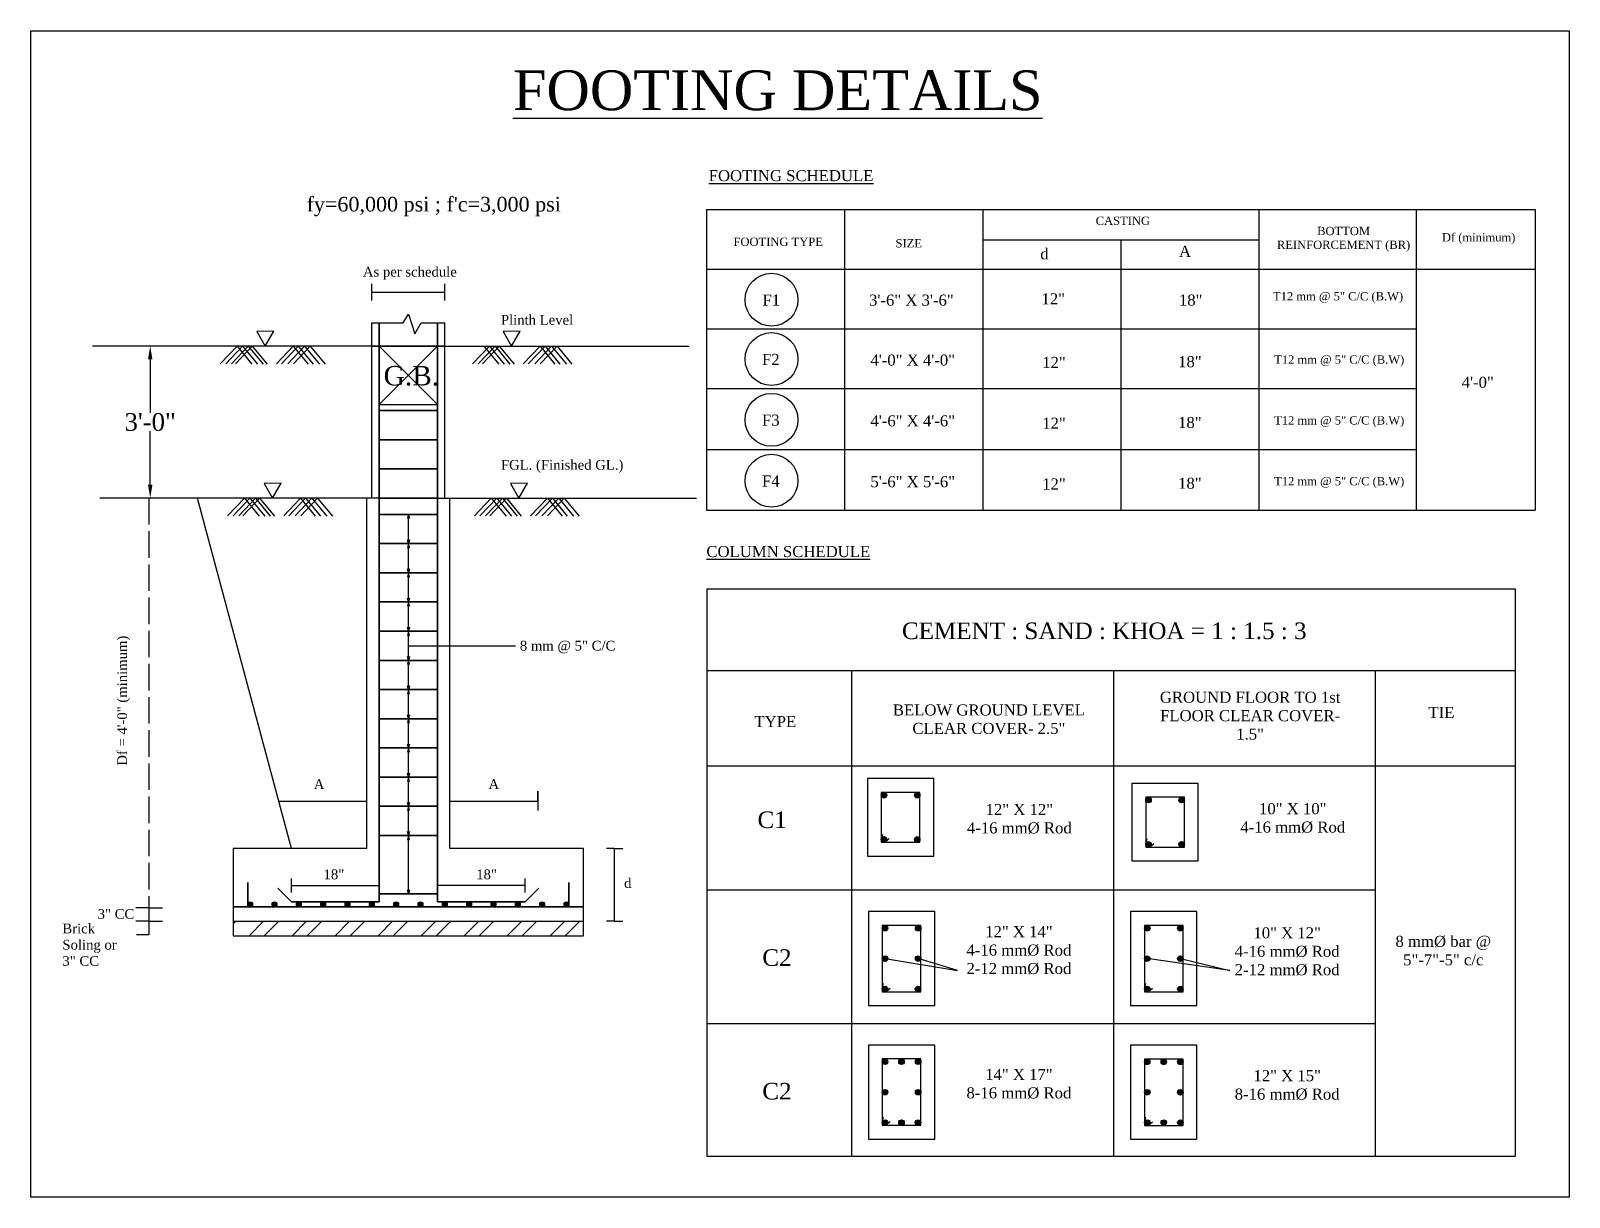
# Model space of a CAD drawing. Header units: inches. Extents: x -5597760 to 21122418, y -37133 to 23298423.
# Drawn here: x 5792 to 6487, y -22087 to -21560 of the extents above; entities that cross this region are included whole.
import ezdxf

# ---------------------------------------------------------------- set-up
doc = ezdxf.new("R2010")
doc.units = ezdxf.units.IN
doc.header["$MEASUREMENT"] = 0
doc.linetypes.add('ACAD_ISO02W100', pattern=[15, 12, -3])
doc.styles.get("Standard").update_dxf_attribs({"font": 'times.ttf', "height": 8})
doc.dimstyles.get("Standard").update_dxf_attribs({"dimtxt": 7, "dimasz": 6, "dimexe": 5, "dimexo": 4, "dimgap": 0.09, "dimtad": 0, "dimtih": 1, "dimtoh": 1, "dimdec": 0, "dimzin": 0, "dimdsep": 46, "dimlunit": 3, "dimtxsty": 'Standard', "dimcen": 0.09, "dimadec": 0, "dimazin": 0, "dimtfac": 1, "dimtdec": 0, "dimtofl": 0, "dimtmove": 0, "dimatfit": 3, "dimfxl": 3, "dimfxlon": 1, "dimtolj": 1, "dimtzin": 0, "dimarcsym": 0})

# ---------------------------------------------------------------- blocks, each defined once
blk = doc.blocks.new('*D1199')
at = {"color": 0, "lineweight": -2, "transparency": 16777216}
for p, q in [((5848.5, -21702.1), (5840.5, -21702.1)), ((5845.5, -21708.1), (5845.5, -21732.3)), ((5845.5, -21764.82), (5845.5, -21740.62)), ((5848.5, -21770.82), (5840.5, -21770.82))]:
    blk.add_line(p, q, dxfattribs=at)
at = {"color": 0, "transparency": 16777216}
for points in [[(5844.5, -21708.1), (5846.5, -21708.1), (5845.5, -21702.1)], [(5844.5, -21764.82), (5846.5, -21764.82), (5845.5, -21770.82)]]:
    blk.add_solid(points, dxfattribs=at)
at = {"layer": 'Defpoints', "color": 0, "transparency": 16777216}
for p in [(5945.7, -21702.1), (5845.5, -21770.82), (5945.7, -21770.82)]:
    blk.add_point(p, dxfattribs=at)
at = {"color": 0, "transparency": 16777216, "insert": (5845.5, -21736.46), "char_height": 8, "attachment_point": 5}
blk.add_mtext('\\A1;3\'-0"', dxfattribs=at)

msp = doc.modelspace()

# ---------------------------------------------------------------- hatches: boundary and pattern name
h = msp.add_hatch(color=1)
h.dxf.hatch_style = 1
h.paths.add_polyline_path([(6178.5, -21905.19, 1), (6176, -21905.19, 1)])
h = msp.add_hatch(color=1)
h.dxf.hatch_style = 1
h.paths.add_polyline_path([(6193.49, -21905.19, 1), (6190.99, -21905.19, 1)])
h = msp.add_hatch(color=1)
h.dxf.hatch_style = 1
h.paths.add_polyline_path([(6298.03, -21907.4, 1), (6295.53, -21907.4, 1)])
h = msp.add_hatch(color=1)
h.dxf.hatch_style = 1
h.paths.add_polyline_path([(6313.02, -21907.4, 1), (6310.52, -21907.4, 1)])
h = msp.add_hatch(color=1)
h.dxf.hatch_style = 1
h.paths.add_polyline_path([(6178.5, -21925.19, 1), (6176, -21925.19, 1)])
h = msp.add_hatch(color=1)
h.dxf.hatch_style = 1
h.paths.add_polyline_path([(6193.49, -21925.19, 1), (6190.99, -21925.19, 1)])
h = msp.add_hatch(color=1)
h.dxf.hatch_style = 1
h.paths.add_polyline_path([(6298.03, -21927.4, 1), (6295.53, -21927.4, 1)])
h = msp.add_hatch(color=1)
h.dxf.hatch_style = 1
h.paths.add_polyline_path([(6313.02, -21927.4, 1), (6310.52, -21927.4, 1)])
h = msp.add_hatch(color=1)
h.dxf.hatch_style = 1
h.paths.add_polyline_path([(5891.8, -21954.52, 1), (5889.6, -21954.52, 1)])
h = msp.add_hatch(color=1)
h.dxf.hatch_style = 1
h.paths.add_polyline_path([(5902.8, -21954.52, 1), (5900.6, -21954.52, 1)])
h = msp.add_hatch(color=1)
h.dxf.hatch_style = 1
h.paths.add_polyline_path([(5913.8, -21954.52, 1), (5911.6, -21954.52, 1)])
h = msp.add_hatch(color=1)
h.dxf.hatch_style = 1
h.paths.add_polyline_path([(5924.8, -21954.52, 1), (5922.6, -21954.52, 1)])
h = msp.add_hatch(color=1)
h.dxf.hatch_style = 1
h.paths.add_polyline_path([(5935.8, -21954.52, 1), (5933.6, -21954.52, 1)])
h = msp.add_hatch(color=1)
h.dxf.hatch_style = 1
h.paths.add_polyline_path([(5946.8, -21954.52, 1), (5944.6, -21954.52, 1)])
h = msp.add_hatch(color=1)
h.dxf.hatch_style = 1
h.paths.add_polyline_path([(5957.8, -21954.52, 1), (5955.6, -21954.52, 1)])
h = msp.add_hatch(color=1)
h.dxf.hatch_style = 1
h.paths.add_polyline_path([(5968.8, -21954.52, 1), (5966.6, -21954.52, 1)])
h = msp.add_hatch(color=1)
h.dxf.hatch_style = 1
h.paths.add_polyline_path([(5979.8, -21954.52, 1), (5977.6, -21954.52, 1)])
h = msp.add_hatch(color=1)
h.dxf.hatch_style = 1
h.paths.add_polyline_path([(5990.8, -21954.52, 1), (5988.6, -21954.52, 1)])
h = msp.add_hatch(color=1)
h.dxf.hatch_style = 1
h.paths.add_polyline_path([(6001.8, -21954.52, 1), (5999.6, -21954.52, 1)])
h = msp.add_hatch(color=1)
h.dxf.hatch_style = 1
h.paths.add_polyline_path([(6012.8, -21954.52, 1), (6010.6, -21954.52, 1)])
h = msp.add_hatch(color=1)
h.dxf.hatch_style = 1
h.paths.add_polyline_path([(6023.8, -21954.52, 1), (6021.6, -21954.52, 1)])
h = msp.add_hatch(color=1)
h.dxf.hatch_style = 1
h.paths.add_polyline_path([(6034.8, -21954.52, 1), (6032.6, -21954.52, 1)])
h = msp.add_hatch()
h.set_pattern_fill('STEEL', color=256, scale=110)
h.set_pattern_definition([(45, (-18817.775, -22026.823), (-9.722718, 9.722718), []), (45, (-18817.775, -22019.948), (-9.722718, 9.722718), [])])
h.paths.add_polyline_path([(5883, -21962.22), (5883, -21968.82), (6041.4, -21968.82), (6041.4, -21962.22)])
h = msp.add_hatch(color=1)
h.dxf.hatch_style = 1
h.paths.add_polyline_path([(6178.93, -21965.31, 1), (6176.43, -21965.31, 1)])
h = msp.add_hatch(color=1)
h.dxf.hatch_style = 1
h.paths.add_polyline_path([(6193.91, -21965.31, 1), (6191.41, -21965.31, 1)])
h = msp.add_hatch(color=1)
h.dxf.hatch_style = 1
h.paths.add_polyline_path([(6297.48, -21965.33, 1), (6294.98, -21965.33, 1)])
h = msp.add_hatch(color=1)
h.dxf.hatch_style = 1
h.paths.add_polyline_path([(6312.46, -21965.33, 1), (6309.96, -21965.33, 1)])
h = msp.add_hatch(color=1)
h.dxf.hatch_style = 1
h.paths.add_polyline_path([(6178.93, -21979.09, 1), (6176.43, -21979.09, 1)])
h = msp.add_hatch(color=1)
h.dxf.hatch_style = 1
h.paths.add_polyline_path([(6193.9, -21979.09, 1), (6191.4, -21979.09, 1)])
h = msp.add_hatch(color=1)
h.dxf.hatch_style = 1
h.paths.add_polyline_path([(6297.48, -21979.11, 1), (6294.98, -21979.11, 1)])
h = msp.add_hatch(color=1)
h.dxf.hatch_style = 1
h.paths.add_polyline_path([(6312.45, -21979.11, 1), (6309.95, -21979.11, 1)])
h = msp.add_hatch(color=1)
h.dxf.hatch_style = 1
h.paths.add_polyline_path([(6178.93, -21992.82, 1), (6176.43, -21992.82, 1)])
h = msp.add_hatch(color=1)
h.dxf.hatch_style = 1
h.paths.add_polyline_path([(6193.88, -21992.83, 1), (6191.38, -21992.83, 1)])
h = msp.add_hatch(color=1)
h.dxf.hatch_style = 1
h.paths.add_polyline_path([(6297.49, -21992.83, 1), (6294.99, -21992.83, 1)])
h = msp.add_hatch(color=1)
h.dxf.hatch_style = 1
h.paths.add_polyline_path([(6312.44, -21992.85, 1), (6309.94, -21992.85, 1)])
h = msp.add_hatch(color=1)
h.dxf.hatch_style = 1
h.paths.add_polyline_path([(6178.93, -22025.73, 1), (6176.43, -22025.73, 1)])
h = msp.add_hatch(color=1)
h.dxf.hatch_style = 1
h.paths.add_polyline_path([(6186.4, -22025.73, 1), (6183.9, -22025.73, 1)])
h = msp.add_hatch(color=1)
h.dxf.hatch_style = 1
h.paths.add_polyline_path([(6193.91, -22025.73, 1), (6191.41, -22025.73, 1)])
h = msp.add_hatch(color=1)
h.dxf.hatch_style = 1
h.paths.add_polyline_path([(6297.48, -22025.75, 1), (6294.98, -22025.75, 1)])
h = msp.add_hatch(color=1)
h.dxf.hatch_style = 1
h.paths.add_polyline_path([(6304.95, -22025.75, 1), (6302.45, -22025.75, 1)])
h = msp.add_hatch(color=1)
h.dxf.hatch_style = 1
h.paths.add_polyline_path([(6312.46, -22025.75, 1), (6309.96, -22025.75, 1)])
h = msp.add_hatch(color=1)
h.dxf.hatch_style = 1
h.paths.add_polyline_path([(6178.93, -22039.51, 1), (6176.43, -22039.51, 1)])
h = msp.add_hatch(color=1)
h.dxf.hatch_style = 1
h.paths.add_polyline_path([(6193.9, -22039.51, 1), (6191.4, -22039.51, 1)])
h = msp.add_hatch(color=1)
h.dxf.hatch_style = 1
h.paths.add_polyline_path([(6297.48, -22039.52, 1), (6294.98, -22039.52, 1)])
h = msp.add_hatch(color=1)
h.dxf.hatch_style = 1
h.paths.add_polyline_path([(6312.45, -22039.52, 1), (6309.95, -22039.52, 1)])
h = msp.add_hatch(color=1)
h.dxf.hatch_style = 1
h.paths.add_polyline_path([(6178.93, -22053.23, 1), (6176.43, -22053.23, 1)])
h = msp.add_hatch(color=1)
h.dxf.hatch_style = 1
h.paths.add_polyline_path([(6186.4, -22053.23, 1), (6183.9, -22053.23, 1)])
h = msp.add_hatch(color=1)
h.dxf.hatch_style = 1
h.paths.add_polyline_path([(6193.88, -22053.25, 1), (6191.38, -22053.25, 1)])
h = msp.add_hatch(color=1)
h.dxf.hatch_style = 1
h.paths.add_polyline_path([(6297.49, -22053.25, 1), (6294.99, -22053.25, 1)])
h = msp.add_hatch(color=1)
h.dxf.hatch_style = 1
h.paths.add_polyline_path([(6304.95, -22053.25, 1), (6302.45, -22053.25, 1)])
h = msp.add_hatch(color=1)
h.dxf.hatch_style = 1
h.paths.add_polyline_path([(6312.44, -22053.27, 1), (6309.94, -22053.27, 1)])

# ---------------------------------------------------------------- linework, layer by layer
for p, q in [((6096.93, -21640.39), (6471.63, -21640.39)), ((6096.93, -21640.39), (6096.93, -21776.29)), ((6159.38, -21640.39), (6159.38, -21776.29)), ((6221.83, -21640.39), (6221.83, -21776.29)), ((6346.73, -21640.39), (6346.73, -21776.29)), ((6418, -21776.29), (6418, -21640.39)), ((6471.63, -21640.39), (6471.63, -21776.29)), ((6221.83, -21654.06), (6346.73, -21654.06)), ((6284.28, -21654.06), (6284.28, -21776.29)), ((6096.93, -21667.36), (6471.63, -21667.36)), ((5945.7, -21770.82), (5945.7, -21691.62)), ((5945.7, -21691.62), (5959.88, -21691.62)), ((5959.88, -21691.62), (5962.19, -21687.61)), ((5962.19, -21687.61), (5965.12, -21696.56)), ((5965.12, -21696.56), (5967.98, -21691.62)), ((5967.98, -21691.62), (5978.7, -21691.62)), ((5978.7, -21770.82), (5978.7, -21691.62)), ((6096.93, -21694.33), (6418, -21694.33)), ((6096.93, -21721.29), (6418, -21721.29)), ((5949, -21728.5), (5975.4, -21728.5)), ((6096.93, -21748.79), (6418, -21748.79)), ((5949, -21770.82), (5975.4, -21770.82)), ((6096.93, -21776.29), (6471.63, -21776.29)), ((6097.14, -21811.89), (6462.56, -21811.89)), ((6097.14, -21811.89), (6097.14, -22068.4)), ((6462.56, -21811.89), (6462.56, -22068.4)), ((5962.2, -21837.61), (6010.69, -21837.61)), ((6097.14, -21848.85), (6462.56, -21848.85)), ((6162.58, -21848.85), (6162.58, -22068.4)), ((6280.91, -21848.85), (6280.91, -22068.4)), ((6399.25, -21848.85), (6399.25, -22068.4)), ((6097.14, -21891.91), (6462.56, -21891.91)), ((6097.14, -21947.98), (6399.25, -21947.98)), ((5844.82, -21956.13), (5838.93, -21956.13)), ((5844.82, -21956.13), (5850.98, -21956.13)), ((5844.82, -21956.13), (5844.82, -21962.22)), ((5844.82, -21962.22), (5838.93, -21962.22)), ((5844.82, -21962.22), (5839.27, -21962.22)), ((5844.82, -21962.22), (5850.98, -21962.22)), ((5844.82, -21962.22), (5844.82, -21968.31)), ((5844.82, -21968.31), (5839.27, -21968.31)), ((6177.68, -21979.09), (6210.5, -21984.49)), ((6210.5, -21984.49), (6192.65, -21979.09)), ((6333.5, -21984.49), (6296.23, -21979.11)), ((6311.2, -21979.11), (6333.5, -21984.49)), ((6097.14, -22008.4), (6399.25, -22008.4)), ((6097.14, -22068.4), (6462.56, -22068.4))]:
    msp.add_line(p, q)
at = {"color": 1}
for p, q in [((5945.7, -21681.45), (5945.7, -21673.97)), ((5945.7, -21677.71), (5978.7, -21677.71)), ((5978.7, -21681.45), (5978.7, -21673.97)), ((5949, -21728.5), (5975.4, -21702.1)), ((5949, -21702.1), (5975.4, -21728.5)), ((5909.37, -21929.22), (5866.93, -21770.82)), ((6176, -21925.19), (6176.63, -21922.77)), ((6177.98, -21926.21), (6179.62, -21924.77)), ((6295.53, -21927.4), (6296.15, -21924.98)), ((6297.51, -21928.41), (6299.15, -21926.98)), ((6176.43, -21992.82), (6177.06, -21990.4)), ((6294.99, -21992.83), (6295.62, -21990.41)), ((6178.42, -21993.83), (6180.06, -21992.4)), ((6296.97, -21993.85), (6298.61, -21992.41)), ((6176.43, -22053.23), (6177.06, -22050.81)), ((6178.42, -22054.25), (6180.06, -22052.81)), ((6294.99, -22053.25), (6295.62, -22050.83)), ((6296.97, -22054.26), (6298.61, -22052.83))]:
    msp.add_line(p, q, dxfattribs=at)
at = {"color": 1, "lineweight": 35}
for p, q in [((5949, -21691.62), (5949, -21770.82)), ((5975.4, -21691.62), (5975.4, -21770.82)), ((5945.7, -21702.1), (5978.7, -21702.1)), ((5949, -21731.22), (5975.4, -21731.22)), ((5949, -21744.42), (5975.4, -21744.42)), ((5949, -21744.42), (5975.4, -21744.42)), ((5949, -21757.62), (5975.4, -21757.62)), ((5949, -21757.62), (5975.4, -21757.62)), ((5949, -21953.42), (5949, -21770.82)), ((5949, -21770.82), (5975.4, -21770.82)), ((5975.4, -21953.42), (5975.4, -21770.82)), ((5949, -21778.21), (5975.4, -21778.21)), ((5949, -21791.41), (5975.4, -21791.41)), ((5949, -21804.61), (5975.4, -21804.61)), ((5949, -21817.81), (5975.4, -21817.81)), ((5949, -21831.01), (5975.4, -21831.01)), ((5949, -21844.21), (5975.4, -21844.21)), ((5949, -21857.41), (5975.4, -21857.41)), ((5949, -21870.61), (5975.4, -21870.61)), ((5949, -21883.81), (5975.4, -21883.81)), ((5949, -21897.01), (5975.4, -21897.01)), ((5949, -21910.21), (5975.4, -21910.21)), ((5949, -21923.41), (5975.4, -21923.41)), ((5889.6, -21955.62), (5889.6, -21944.62)), ((5909.4, -21953.42), (5903.18, -21947.2)), ((5949, -21949.81), (5975.4, -21949.81)), ((6015, -21953.42), (6021.23, -21947.2)), ((6034.8, -21955.62), (6034.8, -21944.62)), ((5883, -21955.62), (6041.4, -21955.62)), ((5949, -21953.42), (5909.4, -21953.42)), ((5975.4, -21953.42), (6015, -21953.42))]:
    msp.add_line(p, q, dxfattribs=at)
at = {"color": 3}
for p, q in [((5901.35, -21695.38), (5893.68, -21695.54)), ((5893.68, -21695.54), (5897.47, -21702.1)), ((5897.47, -21702.1), (5901.35, -21695.38)), ((6012.76, -21695.38), (6005.1, -21695.54)), ((6005.1, -21695.54), (6008.88, -21702.1)), ((6008.88, -21702.1), (6012.76, -21695.38)), ((5863.63, -21702.1), (5819.4, -21702.1)), ((5945.7, -21702.1), (5863.63, -21702.1)), ((5972.1, -21702.1), (6053.51, -21702.1)), ((6053.51, -21702.1), (6089.12, -21702.1)), ((5904.65, -21764.1), (5896.98, -21764.26)), ((5896.98, -21764.26), (5900.77, -21770.82)), ((5900.77, -21770.82), (5904.65, -21764.1)), ((6016.06, -21764.1), (6008.4, -21764.26)), ((6008.4, -21764.26), (6012.18, -21770.82)), ((6012.18, -21770.82), (6016.06, -21764.1)), ((5866.93, -21770.82), (5822.7, -21770.82)), ((5949, -21770.82), (5866.93, -21770.82)), ((5975.4, -21770.82), (6056.81, -21770.82)), ((6056.81, -21770.82), (6092.42, -21770.82))]:
    msp.add_line(p, q, dxfattribs=at)
at = {"color": 5}
for p, q in [((5877.19, -21710.12), (5884.79, -21702.1)), ((5879.65, -21710.12), (5887.25, -21702.1)), ((5882.2, -21710.12), (5889.8, -21702.1)), ((5884.07, -21710.12), (5891.66, -21702.1)), ((5884.79, -21702.1), (5891.49, -21710.25)), ((5887.25, -21702.1), (5893.96, -21710.25)), ((5889.8, -21702.1), (5896.5, -21710.25)), ((5891.66, -21702.1), (5898.37, -21710.25)), ((5902.54, -21710.12), (5910.14, -21702.1)), ((5904.83, -21710.12), (5912.43, -21702.1)), ((5907.72, -21710.12), (5915.31, -21702.1)), ((5910.14, -21702.1), (5916.84, -21710.25)), ((5910.22, -21710.12), (5917.82, -21702.1)), ((5912.43, -21702.1), (5919.14, -21710.25)), ((5915.31, -21702.1), (5922.02, -21710.25)), ((5917.82, -21702.1), (5924.53, -21710.25)), ((5991.24, -21710.12), (5998.84, -21702.1)), ((5993.79, -21710.12), (6001.39, -21702.1)), ((5995.66, -21710.12), (6003.26, -21702.1)), ((5996.38, -21702.1), (6003.09, -21710.25)), ((5998.84, -21702.1), (6005.55, -21710.25)), ((6001.39, -21702.1), (6008.1, -21710.25)), ((6003.26, -21702.1), (6009.97, -21710.25)), ((6014.13, -21710.12), (6021.73, -21702.1)), ((6016.42, -21710.12), (6024.02, -21702.1)), ((6019.31, -21710.12), (6026.91, -21702.1)), ((6021.73, -21702.1), (6028.44, -21710.25)), ((6021.81, -21710.12), (6029.41, -21702.1)), ((6024.02, -21702.1), (6030.73, -21710.25)), ((6026.91, -21702.1), (6033.62, -21710.25)), ((6029.41, -21702.1), (6036.12, -21710.25)), ((5880.49, -21778.84), (5888.09, -21770.82)), ((5882.95, -21778.84), (5890.55, -21770.82)), ((5885.5, -21778.84), (5893.1, -21770.82)), ((5887.37, -21778.84), (5894.96, -21770.82)), ((5888.09, -21770.82), (5894.79, -21778.97)), ((5890.55, -21770.82), (5897.26, -21778.97)), ((5893.1, -21770.82), (5899.8, -21778.97)), ((5894.96, -21770.82), (5901.67, -21778.97)), ((5905.84, -21778.84), (5913.44, -21770.82)), ((5908.13, -21778.84), (5915.73, -21770.82)), ((5911.02, -21778.84), (5918.61, -21770.82)), ((5913.44, -21770.82), (5920.14, -21778.97)), ((5913.52, -21778.84), (5921.12, -21770.82)), ((5915.73, -21770.82), (5922.44, -21778.97)), ((5918.61, -21770.82), (5925.32, -21778.97)), ((5921.12, -21770.82), (5927.83, -21778.97)), ((5943.5, -21929.22), (5943.5, -21770.82)), ((5980.9, -21929.22), (5980.9, -21770.82)), ((5992.08, -21778.84), (5999.68, -21770.82)), ((5994.54, -21778.84), (6002.14, -21770.82)), ((5997.09, -21778.84), (6004.69, -21770.82)), ((5998.96, -21778.84), (6006.56, -21770.82)), ((5999.68, -21770.82), (6006.39, -21778.97)), ((6002.14, -21770.82), (6008.85, -21778.97)), ((6004.69, -21770.82), (6011.4, -21778.97)), ((6006.56, -21770.82), (6013.27, -21778.97)), ((6017.43, -21778.84), (6025.03, -21770.82)), ((6019.72, -21778.84), (6027.32, -21770.82)), ((6022.61, -21778.84), (6030.21, -21770.82)), ((6025.03, -21770.82), (6031.74, -21778.97)), ((6025.11, -21778.84), (6032.71, -21770.82)), ((6027.32, -21770.82), (6034.03, -21778.97)), ((6030.21, -21770.82), (6036.92, -21778.97)), ((6032.71, -21770.82), (6039.42, -21778.97)), ((5943.5, -21929.22), (5883, -21929.22)), ((5883, -21929.22), (5883, -21968.82)), ((6041.4, -21929.22), (5980.9, -21929.22)), ((6041.4, -21968.82), (6041.4, -21929.22)), ((5883, -21962.22), (6041.4, -21962.22)), ((5883, -21968.82), (6041.4, -21968.82))]:
    msp.add_line(p, q, dxfattribs=at)
at = {"color": 3, "lineweight": 30}
for p, q in [((5949, -21702.1), (5949, -21728.5)), ((5975.4, -21702.1), (5975.4, -21728.5))]:
    msp.add_line(p, q, dxfattribs=at)
at = {"color": 1, "linetype": 'ACAD_ISO02W100'}
msp.add_line((5844.82, -21770.82), (5844.82, -21956.13), dxfattribs=at)
at = {"color": 85, "true_color": 0x58ba48}
for p, q in [((5962.2, -21778.21), (5961.74, -21779.97)), ((5961.74, -21779.97), (5962.73, -21779.97)), ((5962.2, -21791.41), (5962.2, -21778.21)), ((5962.73, -21779.97), (5962.2, -21778.21)), ((5962.2, -21791.41), (5961.74, -21789.66)), ((5962.73, -21789.66), (5962.2, -21791.41)), ((5962.2, -21791.41), (5961.74, -21793.17)), ((5961.74, -21793.17), (5962.73, -21793.17)), ((5962.2, -21804.61), (5962.2, -21791.41)), ((5962.73, -21793.17), (5962.2, -21791.41)), ((5962.2, -21804.61), (5961.74, -21802.86)), ((5962.73, -21802.86), (5962.2, -21804.61)), ((5962.2, -21804.61), (5961.74, -21806.37)), ((5961.74, -21806.37), (5962.73, -21806.37)), ((5962.2, -21817.81), (5962.2, -21804.61)), ((5962.73, -21806.37), (5962.2, -21804.61)), ((5962.2, -21817.81), (5961.74, -21816.06)), ((5962.2, -21817.81), (5961.74, -21819.57)), ((5962.73, -21816.06), (5962.2, -21817.81)), ((5962.2, -21831.01), (5962.2, -21817.81)), ((5962.73, -21819.57), (5962.2, -21817.81)), ((5961.74, -21819.57), (5962.73, -21819.57)), ((5962.2, -21831.01), (5961.74, -21829.26)), ((5962.2, -21831.01), (5961.74, -21832.77)), ((5962.73, -21829.26), (5962.2, -21831.01)), ((5962.2, -21844.21), (5962.2, -21831.01)), ((5962.73, -21832.77), (5962.2, -21831.01)), ((5961.74, -21832.77), (5962.73, -21832.77)), ((5962.2, -21844.21), (5961.74, -21842.46)), ((5962.2, -21844.21), (5961.74, -21845.97)), ((5962.73, -21842.46), (5962.2, -21844.21)), ((5962.2, -21857.41), (5962.2, -21844.21)), ((5962.73, -21845.97), (5962.2, -21844.21)), ((5961.74, -21845.97), (5962.73, -21845.97)), ((5962.2, -21857.41), (5961.74, -21855.66)), ((5962.2, -21857.41), (5961.74, -21859.17)), ((5961.74, -21859.17), (5962.73, -21859.17)), ((5962.73, -21855.66), (5962.2, -21857.41)), ((5962.2, -21870.61), (5962.2, -21857.41)), ((5962.73, -21859.17), (5962.2, -21857.41)), ((5962.2, -21870.61), (5961.74, -21868.86)), ((5962.2, -21870.61), (5961.74, -21872.37)), ((5961.74, -21872.37), (5962.73, -21872.37)), ((5962.73, -21868.86), (5962.2, -21870.61)), ((5962.2, -21883.81), (5962.2, -21870.61)), ((5962.73, -21872.37), (5962.2, -21870.61)), ((5962.2, -21883.81), (5961.74, -21882.06)), ((5962.2, -21883.81), (5961.74, -21885.57)), ((5961.74, -21885.57), (5962.73, -21885.57)), ((5962.73, -21882.06), (5962.2, -21883.81)), ((5962.2, -21897.01), (5962.2, -21883.81)), ((5962.73, -21885.57), (5962.2, -21883.81)), ((5962.2, -21897.01), (5961.74, -21895.26)), ((5962.2, -21897.01), (5961.74, -21898.77)), ((5961.74, -21898.77), (5962.73, -21898.77)), ((5962.73, -21895.26), (5962.2, -21897.01)), ((5962.2, -21910.21), (5962.2, -21897.01)), ((5962.73, -21898.77), (5962.2, -21897.01)), ((5962.2, -21910.21), (5961.74, -21908.46)), ((5962.2, -21910.21), (5961.74, -21911.97)), ((5961.74, -21911.97), (5962.73, -21911.97)), ((5962.73, -21908.46), (5962.2, -21910.21)), ((5962.2, -21923.41), (5962.2, -21910.21)), ((5962.73, -21911.97), (5962.2, -21910.21)), ((5962.2, -21923.41), (5961.74, -21921.66)), ((5962.73, -21921.66), (5962.2, -21923.41)), ((5962.2, -21923.41), (5961.74, -21925.17)), ((5961.74, -21925.17), (5962.73, -21925.17)), ((5962.2, -21949.81), (5962.2, -21923.41)), ((5962.73, -21925.17), (5962.2, -21923.41)), ((5962.2, -21949.81), (5961.74, -21948.06)), ((5962.73, -21948.06), (5962.2, -21949.81))]:
    msp.add_line(p, q, dxfattribs=at)
at = {"color": 11, "true_color": 0xf27172}
for p, q in [((5903.65, -21907.89), (5943.5, -21907.89)), ((5980.9, -21907.89), (6020.75, -21907.89)), ((6020.75, -21907.89), (6020.75, -21903.42)), ((6020.75, -21903.42), (6020.75, -21912.14))]:
    msp.add_line(p, q, dxfattribs=at)
at = {"color": 18, "true_color": 0x000000}
for p, q in [((6055.19, -21929.22), (6051.84, -21929.22)), ((6055.19, -21929.22), (6055.19, -21962.22)), ((6055.19, -21929.22), (6059.1, -21929.22)), ((6055.19, -21962.22), (6051.84, -21962.22)), ((6055.19, -21962.22), (6059.1, -21962.22))]:
    msp.add_line(p, q, dxfattribs=at)
at = {"color": 150}
for p, q in [((5909.4, -21949.25), (5909.4, -21942.87)), ((6015, -21949.25), (6015, -21942.87)), ((5909.4, -21946.06), (5949, -21946.06)), ((6015, -21946.06), (5975.4, -21946.06))]:
    msp.add_line(p, q, dxfattribs=at)
msp.add_lwpolyline([(5791.5, -21559.5), (6487, -21559.5), (6487, -22087), (5791.5, -22087)], close=True)
at = {"color": 5}
for points in [[(6169.74, -21932.69), (6199.74, -21932.69), (6199.74, -21897.69), (6169.74, -21897.69)], [(6289.27, -21934.9), (6319.27, -21934.9), (6319.27, -21899.9), (6289.27, -21899.9)], [(6170.15, -22000.31), (6200.15, -22000.31), (6200.15, -21957.81), (6170.15, -21957.81)], [(6288.7, -22000.33), (6318.7, -22000.33), (6318.7, -21957.83), (6288.7, -21957.83)], [(6170.15, -22060.73), (6200.15, -22060.73), (6200.15, -22018.23), (6170.15, -22018.23)], [(6288.7, -22060.75), (6318.7, -22060.75), (6318.7, -22018.25), (6288.7, -22018.25)]]:
    msp.add_lwpolyline(points, close=True, dxfattribs=at)
at = {"color": 1}
for points in [[(6175.99, -21926.44), (6193.49, -21926.44), (6193.49, -21903.94), (6175.99, -21903.94)], [(6295.52, -21928.65), (6313.02, -21928.65), (6313.02, -21906.15), (6295.52, -21906.15)], [(6176.4, -21994.06), (6193.9, -21994.06), (6193.9, -21964.06), (6176.4, -21964.06)], [(6294.95, -21994.08), (6312.45, -21994.08), (6312.45, -21964.08), (6294.95, -21964.08)], [(6176.4, -22054.48), (6193.9, -22054.48), (6193.9, -22024.48), (6176.4, -22024.48)], [(6294.95, -22054.5), (6312.45, -22054.5), (6312.45, -22024.5), (6294.95, -22024.5)]]:
    msp.add_lwpolyline(points, close=True, dxfattribs=at)
for centre, radius in [((6126.38, -21681.11), 11.94), ((6126.38, -21707.96), 11.94), ((6126.38, -21735.46), 11.94), ((6126.38, -21762.96), 11.94), ((6177.25, -21905.19), 1.25), ((6192.24, -21905.19), 1.25), ((6296.78, -21907.4), 1.25), ((6311.77, -21907.4), 1.25), ((6177.25, -21925.19), 1.25), ((6192.24, -21925.19), 1.25), ((6296.78, -21927.4), 1.25), ((6311.77, -21927.4), 1.25), ((5890.7, -21954.52), 1.1), ((5901.7, -21954.52), 1.1), ((5912.7, -21954.52), 1.1), ((5923.7, -21954.52), 1.1), ((5934.7, -21954.52), 1.1), ((5945.7, -21954.52), 1.1), ((5956.7, -21954.52), 1.1), ((5967.7, -21954.52), 1.1), ((5978.7, -21954.52), 1.1), ((5989.7, -21954.52), 1.1), ((6000.7, -21954.52), 1.1), ((6011.7, -21954.52), 1.1), ((6022.7, -21954.52), 1.1), ((6033.7, -21954.52), 1.1), ((6177.68, -21965.31), 1.25), ((6192.66, -21965.31), 1.25), ((6192.66, -21965.31), 1.25), ((6296.23, -21965.33), 1.25), ((6311.21, -21965.33), 1.25), ((6311.21, -21965.33), 1.25), ((6177.68, -21979.09), 1.25), ((6177.68, -21979.09), 1.25), ((6192.65, -21979.09), 1.25), ((6192.65, -21979.09), 1.25), ((6296.23, -21979.11), 1.25), ((6311.2, -21979.11), 1.25), ((6177.68, -21992.82), 1.25), ((6192.63, -21992.83), 1.25), ((6296.24, -21992.83), 1.25), ((6311.19, -21992.85), 1.25), ((6177.68, -22025.73), 1.25), ((6185.15, -22025.73), 1.25), ((6185.15, -22025.73), 1.25), ((6192.66, -22025.73), 1.25), ((6192.66, -22025.73), 1.25), ((6296.23, -22025.75), 1.25), ((6303.7, -22025.75), 1.25), ((6303.7, -22025.75), 1.25), ((6311.21, -22025.75), 1.25), ((6311.21, -22025.75), 1.25), ((6177.68, -22039.51), 1.25), ((6177.68, -22039.51), 1.25), ((6192.65, -22039.51), 1.25), ((6192.65, -22039.51), 1.25), ((6296.23, -22039.52), 1.25), ((6311.2, -22039.52), 1.25), ((6177.68, -22053.23), 1.25), ((6185.15, -22053.23), 1.25), ((6185.15, -22053.23), 1.25), ((6192.63, -22053.25), 1.25), ((6296.24, -22053.25), 1.25), ((6303.7, -22053.25), 1.25), ((6303.7, -22053.25), 1.25), ((6311.19, -22053.27), 1.25)]:
    msp.add_circle(centre, radius)
at = {"color": 85, "lineweight": 35, "true_color": 0x58ba48}
msp.add_point((5962.2, -21923.41), dxfattribs=at)
msp.add_point((5962.2, -21923.41), dxfattribs=at)
at = {"color": 85, "lineweight": 30, "true_color": 0x58ba48}
msp.add_point((5962.2, -21949.81), dxfattribs=at)
msp.add_point((5962.2, -21949.81), dxfattribs=at)
at = {"color": 85, "true_color": 0x58ba48}
for points in [[(5962.2, -21778.21), (5962.73, -21779.97), (5961.74, -21779.97), (5962.2, -21778.21)], [(5961.74, -21789.66), (5962.73, -21789.66), (5962.2, -21791.41), (5961.74, -21789.66)], [(5962.2, -21791.41), (5962.73, -21793.17), (5961.74, -21793.17), (5962.2, -21791.41)], [(5961.74, -21802.86), (5962.73, -21802.86), (5962.2, -21804.61), (5961.74, -21802.86)], [(5962.2, -21804.61), (5962.73, -21806.37), (5961.74, -21806.37), (5962.2, -21804.61)], [(5961.74, -21816.06), (5962.73, -21816.06), (5962.2, -21817.81), (5961.74, -21816.06)], [(5962.2, -21817.81), (5962.73, -21819.57), (5961.74, -21819.57), (5962.2, -21817.81)], [(5961.74, -21829.26), (5962.73, -21829.26), (5962.2, -21831.01), (5961.74, -21829.26)], [(5962.2, -21831.01), (5962.73, -21832.77), (5961.74, -21832.77), (5962.2, -21831.01)], [(5961.74, -21842.46), (5962.73, -21842.46), (5962.2, -21844.21), (5961.74, -21842.46)], [(5962.2, -21844.21), (5962.73, -21845.97), (5961.74, -21845.97), (5962.2, -21844.21)], [(5961.74, -21855.66), (5962.73, -21855.66), (5962.2, -21857.41), (5961.74, -21855.66)], [(5962.2, -21857.41), (5962.73, -21859.17), (5961.74, -21859.17), (5962.2, -21857.41)], [(5961.74, -21868.86), (5962.73, -21868.86), (5962.2, -21870.61), (5961.74, -21868.86)], [(5962.2, -21870.61), (5962.73, -21872.37), (5961.74, -21872.37), (5962.2, -21870.61)], [(5961.74, -21882.06), (5962.73, -21882.06), (5962.2, -21883.81), (5961.74, -21882.06)], [(5962.2, -21883.81), (5962.73, -21885.57), (5961.74, -21885.57), (5962.2, -21883.81)], [(5961.74, -21895.26), (5962.73, -21895.26), (5962.2, -21897.01), (5961.74, -21895.26)], [(5962.2, -21897.01), (5962.73, -21898.77), (5961.74, -21898.77), (5962.2, -21897.01)], [(5961.74, -21908.46), (5962.73, -21908.46), (5962.2, -21910.21), (5961.74, -21908.46)], [(5962.2, -21910.21), (5962.73, -21911.97), (5961.74, -21911.97), (5962.2, -21910.21)], [(5961.74, -21921.66), (5962.73, -21921.66), (5962.2, -21923.41), (5961.74, -21921.66)], [(5962.2, -21923.41), (5962.73, -21925.17), (5961.74, -21925.17), (5962.2, -21923.41)], [(5961.74, -21948.06), (5962.73, -21948.06), (5962.2, -21949.81), (5961.74, -21948.06)]]:
    msp.add_solid(points, dxfattribs=at)

# ---------------------------------------------------------------- texts
for s, width, gutter_width, heights, insert, char_height, attachment_point in [('{\\L\\C1;FOOTING DETAILS}', 352.6896, 25, [0], (6009.5, -21577.4), 18, 1), ('{\\L\\C5;FOOTING SCHEDULE}', 83.6529, 10, [0], (6097.97, -21622.51), 5, 1), ("{\\C1;fy=60,000 psi ;} {\\C5;f'c=3,000 psi}", 118.1248, 10, [0], (5916.21, -21634.63), 6.6, 1), ('CASTING', 28.9971, 10, [0], (6285.2, -21645.45), 3.75, 5), ('BOTTOM\\PREINFORCEMENT (BR)', 59.2974, 10, [0], (6384.99, -21653.77), 3.75, 5), ('FOOTING TYPE', 40.5214, 10, [0], (6129.39, -21654.95), 3.75, 5), ('SIZE', 20.4691, 10, [0], (6188.41, -21655.63), 3.75, 5), ('d', 13.4861, 10, [0], (6249.76, -21660.41), 5, 5), ('A', 15.628, 10, [0], (6313.33, -21659.3), 5, 5), ('12"', 17.8539, 10, [0], (6253.72, -21680.74), 5, 5), ('F1', 6.8851, 10, [0], (6126.28, -21681.29), 5, 5), ('Plinth Level', 61.789, 40, [0], (6004.03, -21688.03), 4.4, 1), ('F2', 6.7083, 10, [0], (6126.05, -21708.11), 5, 5), ('12"', 17.4763, 10, [0], (6254.06, -21709.47), 5, 5), ('F3', 6.7083, 10, [0], (6126.05, -21735.61), 5, 5), ('12"', 17.4763, 10, [0], (6254.06, -21736.97), 5, 5), ('FGL. (Finished GL.)', 61.789, 40, [0], (6004.03, -21753.6), 4.4, 1), ('F4', 6.7083, 10, [0], (6126.05, -21763.11), 5, 5), ('12"', 17.4763, 10, [0], (6254.06, -21764.47), 5, 5), ('{\\L\\C5;COLUMN SCHEDULE}', 102.9414, 10, [0], (6096.93, -21792.5), 5, 1), ('8 mm @ 5" C/C', 52.4888, 10, [0], (6012.61, -21835.38), 4.4, 1), ('{\\C5;12" X 12"\\P\\C1;4-16 mm%%C Rod}', 53.3837, 10, [0], (6238.4, -21915.91), 5, 5), ('{\\C5;10" X 10"\\P\\C1;4-16 mm%%C Rod}', 50.8471, 10, [0], (6362.01, -21915.54), 5, 5), ('3" CC', 19.8448, 10, [6.8], (5821.75, -21956.68), 4.4, 1), ('Brick Soling or 3" CC ', 31.8629, 10, [20.78], (5805.8, -21963.28), 4.4, 1), ('{\\C5;12" X 14"\\P\\C1;4-16 mm%%C Rod\\P2-12 mm%%C Rod}', 50.0357, 10, [0], (6238.21, -21975.33), 5, 5), ('{\\C5;10" X 12"\\P\\C1;4-16 mm%%C Rod\\P2-12 mm%%C Rod}', 48.8941, 10, [0], (6359.48, -21975.87), 5, 5), ('{\\C5;14" X 17"\\P\\C1;8-16 mm%%C Rod}', 50.0357, 10, [0], (6238.21, -22035.74), 5, 5), ('{\\C5;12" X 15"\\P\\C1;8-16 mm%%C Rod}', 48.8941, 10, [0], (6359.48, -22036.29), 5, 5)]:
    msp.add_mtext_dynamic_manual_height_columns(s, width=width, gutter_width=gutter_width, heights=heights, dxfattribs=dict(insert=insert, char_height=char_height, attachment_point=attachment_point))
at = {"color": 1}
for s, width, insert, char_height, attachment_point in [('Df (minimum)', 33.1665, (6446.06, -21653.51), 3.75, 5), ('As per schedule', 43.1474, (5941.65, -21666.28), 4.4, 1), ('T12 mm @ 5" C/C (B.W)', 61.5041, (6382.5, -21680.16), 3.75, 5), ('T12 mm @ 5" C/C (B.W)', 58.2803, (6383.02, -21708.79), 3.75, 5), ('T12 mm @ 5" C/C (B.W)', 58.2803, (6383.02, -21736.29), 3.75, 5), ('T12 mm @ 5" C/C (B.W)', 58.2803, (6383.02, -21763.79), 3.75, 5), ('C1', 31.7995, (6126.66, -21916.34), 7.5, 5), ('8 mm%%C bar @ 5"-7"-5" c/c', 46.1502, (6430.06, -21975.49), 5, 5), ('C2', 32.1325, (6128.82, -21978.67), 7.5, 5), ('C2', 32.1325, (6128.82, -22039.08), 7.5, 5)]:
    msp.add_mtext_dynamic_manual_height_columns(s, width=width, gutter_width=10, heights=[0], dxfattribs=dict(at, insert=insert, char_height=char_height, attachment_point=attachment_point))
at = {"color": 5}
for s, width, gutter_width, insert, char_height, attachment_point in [('18"', 15.7502, 10, (6315.87, -21681.33), 5, 5), ('3\'-6" X 3\'-6"', 41.8987, 10, (6189.6, -21681.34), 5, 5), ('4\'-0" X 4\'-0"', 39.3815, 10, (6190.21, -21708.45), 5, 5), ('G.B.', 10.0663, 40, (5951.01, -21711.09), 8.8, 1), ('18"', 14.4017, 10, (6315.5, -21709.18), 5, 5), ('4\'-0"', 19.4707, 10, (6445.64, -21718.5), 5, 5), ('4\'-6" X 4\'-6"', 39.3815, 10, (6190.21, -21735.95), 5, 5), ('18"', 14.4017, 10, (6315.5, -21736.68), 5, 5), ('5\'-6" X 5\'-6"', 39.3815, 10, (6190.21, -21763.45), 5, 5), ('18"', 14.4017, 10, (6315.5, -21764.18), 5, 5), ('GROUND FLOOR TO 1st FLOOR CLEAR COVER- 1.5"', 92.6486, 10, (6342.73, -21869.27), 5, 5), ('BELOW GROUND LEVEL CLEAR COVER- 2.5"', 90.9965, 10, (6224.63, -21870.87), 5, 5), ('TIE', 35.3103, 10, (6429.24, -21867.77), 5, 5), ('TYPE', 35.2958, 10, (6128.1, -21871.9), 5, 5), ('A', 4.5383, 10, (5919.46, -21897.97), 4.4, 1), ('A', 4.5383, 10, (5998.44, -21897.97), 4.4, 1)]:
    msp.add_mtext_dynamic_manual_height_columns(s, width=width, gutter_width=gutter_width, heights=[0], dxfattribs=dict(at, insert=insert, char_height=char_height, attachment_point=attachment_point))
at = {"color": 22, "insert": (6276.8, -21830.93), "char_height": 7.5, "attachment_point": 5}
msp.add_mtext_dynamic_manual_height_columns('CEMENT : SAND : KHOA = 1 : 1.5 : 3', width=181.2614, gutter_width=10, heights=[0], dxfattribs=at)
at = {"color": 240, "true_color": 0xed1f24, "insert": (5830.61, -21891.86), "char_height": 4.4, "attachment_point": 1, "rotation": 90}
msp.add_mtext_dynamic_manual_height_columns('Df = 4\'-0" (minimum)', width=57.0759, gutter_width=10, heights=[0], dxfattribs=at)
at = {"color": 150, "char_height": 4.4, "attachment_point": 1}
for insert in [(5923.86, -21938.79), (5992.89, -21938.79)]:
    msp.add_mtext_dynamic_manual_height_columns('18"', width=9.6665, gutter_width=10, heights=[0], dxfattribs=dict(at, insert=insert))
at = {"color": 18, "true_color": 0x000000, "insert": (6059.74, -21942.69), "char_height": 4.4, "attachment_point": 1}
msp.add_mtext_dynamic_manual_height_columns('d', width=3.9772, gutter_width=10, heights=[0], dxfattribs=at)

# ---------------------------------------------------------------- dimensions: what is measured, and where the dimension line sits
dim = msp.add_linear_dim(base=(5845.5, -21770.82), p1=(5945.7, -21702.1), p2=(5945.7, -21770.82), angle=90, text='3\'-0"', dimstyle='Standard')
dim.commit()
dim.dimension.update_dxf_attribs({"geometry": '*D1199', "text_midpoint": (5845.5, -21736.46)})

doc.saveas('drawing.dxf')
